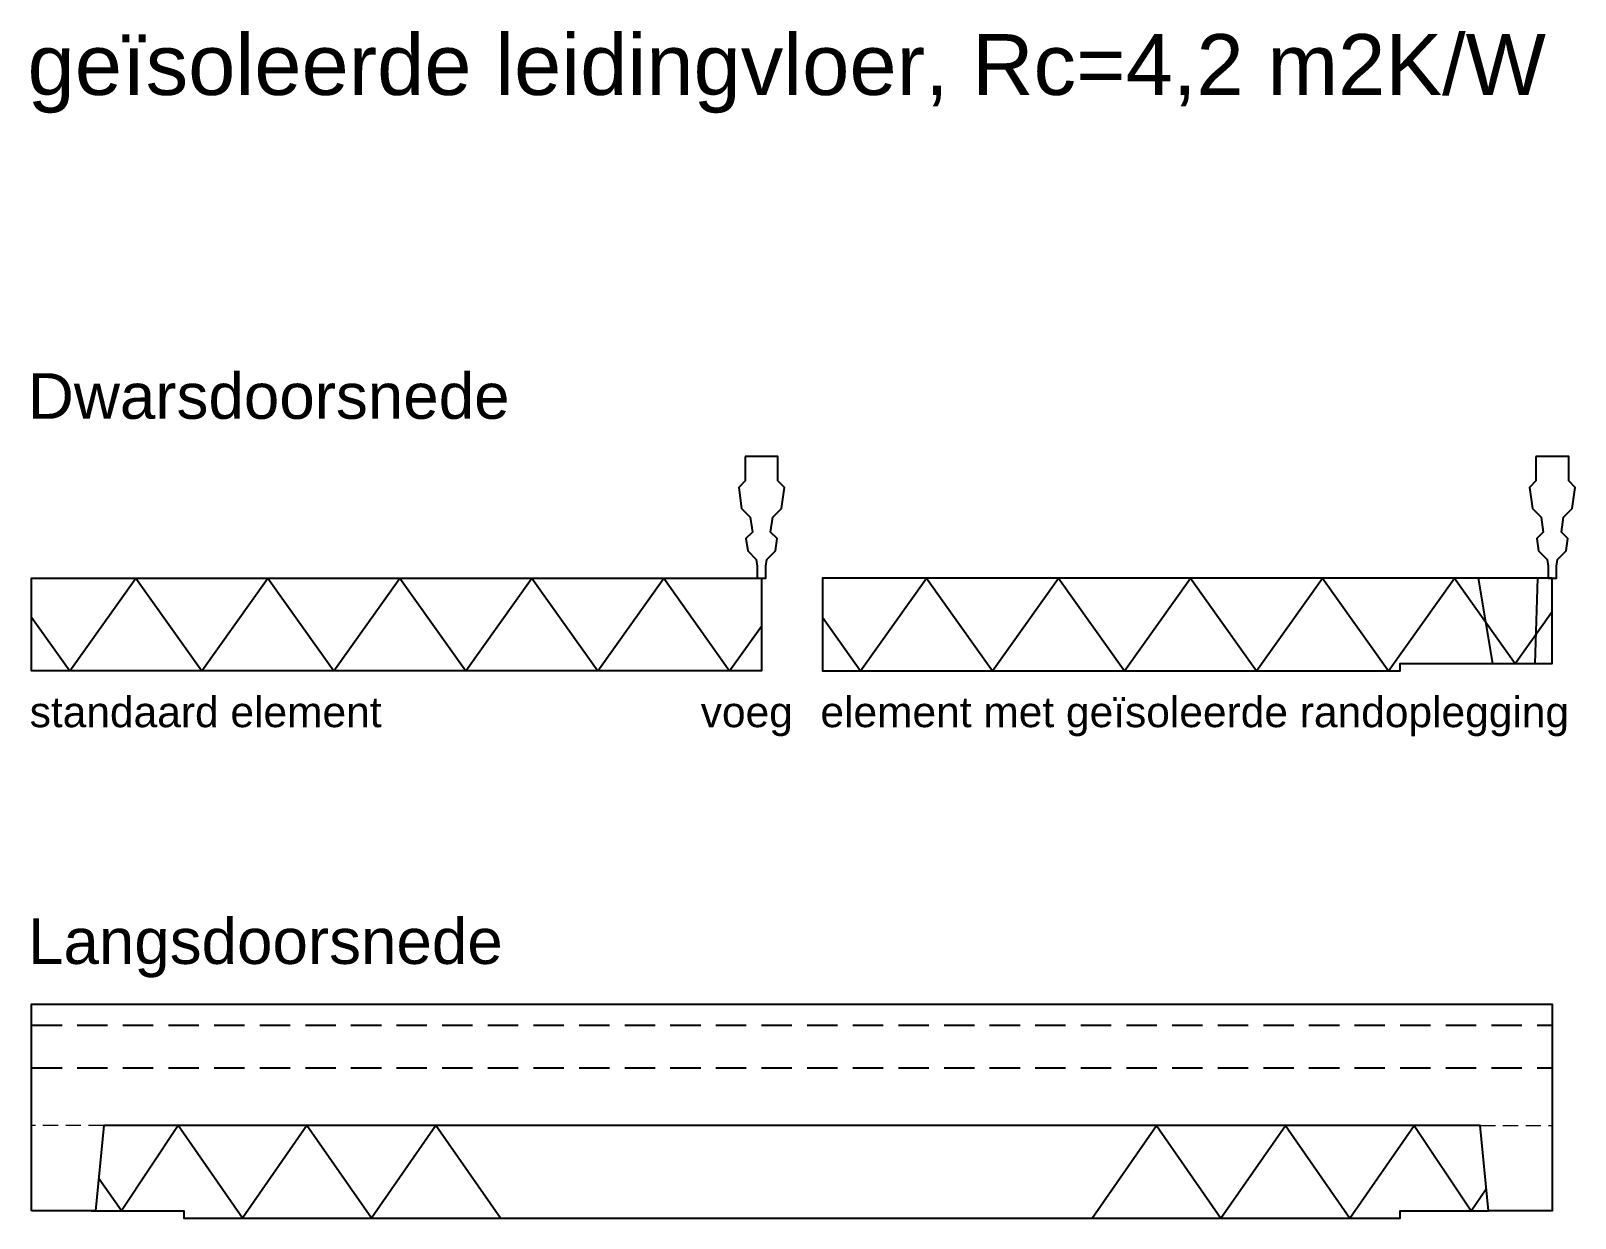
# Model space of a CAD drawing. Header units: millimetres. Extents: x -2999 to -460, y 2175 to 4127.
import ezdxf

# ---------------------------------------------------------------- set-up
doc = ezdxf.new("R2010")
doc.units = ezdxf.units.MM
doc.header["$LTSCALE"] = 100
doc.header["$MEASUREMENT"] = 0
doc.linetypes.add('DASHED', pattern=[0.75, 0.5, -0.25])
doc.linetypes.add('DASHED2', pattern=[0.375, 0.25, -0.125])
doc.layers.add('A--L23', color=7, linetype='Continuous')
doc.styles.add('T25', font='arial.ttf', dxfattribs={"height": 50})

# ---------------------------------------------------------------- blocks, each defined once
blk = doc.blocks.new('VBI_KS200_DDRSN_NP')
at = {"color": 1}
blk.add_lwpolyline([(573, 200), (573, 160), (562.4, 149.4), (567.3, 114.7), (581.5, 100.6), (585, 75.9), (574.4, 65.2), (577.3, 45), (591.4, 30.9), (593, 20), (593, 0), (607, 0), (607, 20), (608.6, 30.9), (622.7, 45), (625.6, 65.2), (615, 75.9), (618.5, 100.6), (632.7, 114.7), (637.6, 149.4), (627, 160), (627, 200)], close=True, dxfattribs=at)
at = {"layer": 'A--L23'}
for points in [[(600, 0), (600, -152), (-600, -152), (-600, 0), (600, 0)], [(-600, -63.8), (-537.1, -152), (-428.6, 0), (-320.2, -152), (-211.7, 0), (-103.2, -152), (5.2, 0), (113.7, -152), (222.2, 0), (330.6, -152), (439.1, 0), (547.6, -152), (600, -78.6)]]:
    blk.add_lwpolyline(points, dxfattribs=at)
blk = doc.blocks.new('VBI_KS200_DDRSN_PP')
at = {"color": 1}
blk.add_lwpolyline([(573, 200), (573, 160), (562.4, 149.4), (567.3, 114.7), (581.5, 100.6), (585, 75.9), (574.4, 65.2), (577.3, 45), (591.4, 30.9), (593, 20), (593, 0), (607, 0), (607, 20), (608.6, 30.9), (622.7, 45), (625.6, 65.2), (615, 75.9), (618.5, 100.6), (632.7, 114.7), (637.6, 149.4), (627, 160), (627, 200)], close=True, dxfattribs=at)
at = {"layer": 'A--L23', "color": 1}
for p, q in [((478.2, 0), (502, -140)), ((572, -140), (576.2, 0))]:
    blk.add_line(p, q, dxfattribs=at)
at = {"layer": 'A--L23'}
for points in [[(600, 0), (-600, 0), (-600, -152), (350, -152), (350, -140), (600, -140), (600, 0)], [(-600, -63.8), (-537.1, -152), (-428.6, 0), (-320.2, -152), (-211.7, 0), (-103.2, -152), (5.2, 0), (113.7, -152), (222.2, 0), (330.6, -152), (439.1, 0), (539, -140), (600, -54.6)]]:
    blk.add_lwpolyline(points, dxfattribs=at)
blk = doc.blocks.new('*U5')
blk.add_lwpolyline([(-2997.7, 2187.3), (-2997.7, 2527.3), (-497.7, 2527.3), (-497.7, 2187.3), (-602.7, 2187.3), (-616.3, 2327.3), (-2879.1, 2327.3), (-2892.7, 2187.3)], close=True)
at = {"layer": 'A--L23'}
for p, q in [((-2756.8, 2327.3), (-2850.2, 2187.3)), ((-2650.9, 2175.3), (-2756.8, 2327.3)), ((-2545, 2327.3), (-2650.9, 2175.3)), ((-2439, 2175.3), (-2545, 2327.3)), ((-2333.1, 2327.3), (-2439, 2175.3)), ((-2227.1, 2175.3), (-2333.1, 2327.3)), ((-1254.4, 2175.3), (-1148.4, 2327.3)), ((-1148.4, 2327.3), (-1042.5, 2175.3)), ((-1042.5, 2175.3), (-936.5, 2327.3)), ((-936.5, 2327.3), (-830.6, 2175.3)), ((-830.6, 2175.3), (-724.7, 2327.3)), ((-724.7, 2327.3), (-631.3, 2187.3)), ((-2850.2, 2187.3), (-2887.5, 2240.9)), ((-631.3, 2187.3), (-606.2, 2223.3))]:
    blk.add_line(p, q, dxfattribs=at)
at = {"layer": 'A--L23', "linetype": 'DASHED'}
for points in [[(-2997.7, 2492.3), (-497.7, 2492.3)], [(-2997.7, 2422.3), (-497.7, 2422.3)]]:
    blk.add_lwpolyline(points, dxfattribs=at)
at = {"layer": 'A--L23', "linetype": 'DASHED2', "lineweight": 0}
for points in [[(-2879.1, 2327.3), (-2997.7, 2327.3)], [(-616.3, 2327.3), (-497.7, 2327.3)]]:
    blk.add_lwpolyline(points, dxfattribs=at)
at = {"layer": 'A--L23'}
blk.add_lwpolyline([(-2899.7, 2187.3), (-2747.7, 2187.3), (-2747.7, 2175.3), (-747.7, 2175.3), (-747.7, 2187.3), (-602.7, 2187.3)], dxfattribs=at)

msp = doc.modelspace()

# ---------------------------------------------------------------- block references
at = {"layer": 'A--L23', "lineweight": 0}
for name, p in [('VBI_KS200_DDRSN_NP', (-2397.7, 3227.3)), ('VBI_KS200_DDRSN_PP', (-1097.7, 3227.3)), ('*U5', (0, 0))]:
    msp.add_blockref(name, p, dxfattribs=at)

# ---------------------------------------------------------------- texts
at = {"lineweight": 20, "style": 'T25'}
for s, height, p in [('geïsoleerde leidingvloer, Rc=4,2 m2K/W', 100, (-3004.4, 4021.8)), ('Dwarsdoorsnede', 75, (-3003.9, 3489.4)), ('standaard element', 50, (-3000.9, 2982.4)), ('voeg', 50, (-1897.7, 2982.4)), ('element met geïsoleerde randoplegging', 50, (-1700.9, 2982.4)), ('Langsdoorsnede', 75, (-3003.7, 2593.2))]:
    msp.add_text(s, height=height, dxfattribs=at).set_placement(p)

doc.saveas('drawing.dxf')
